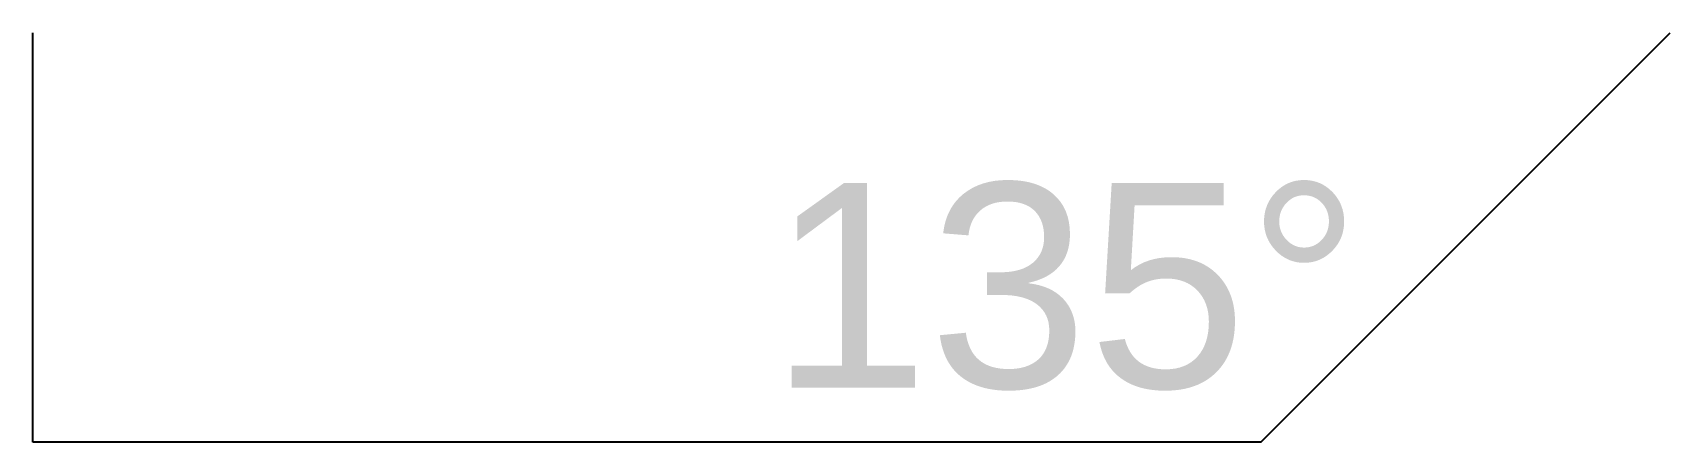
# Model space of a CAD drawing. Header units: millimetres. Extents: x 3491.1 to 3571.1, y 1469.5 to 1489.5.
import ezdxf

# ---------------------------------------------------------------- set-up
doc = ezdxf.new("R2010")
doc.units = ezdxf.units.MM
doc.styles.get("Standard").update_dxf_attribs({"font": 'arial.ttf'})

msp = doc.modelspace()

# ---------------------------------------------------------------- linework, layer by layer
for p, q in [((3491.131, 1469.529), (3491.131, 1489.529)), ((3551.131, 1469.529), (3571.131, 1489.529)), ((3551.131, 1469.529), (3491.131, 1469.529))]:
    msp.add_line(p, q)

# ---------------------------------------------------------------- texts
msp.add_text('135%%D', height=10).set_placement((3527.147, 1472.188))

doc.saveas('drawing.dxf')
